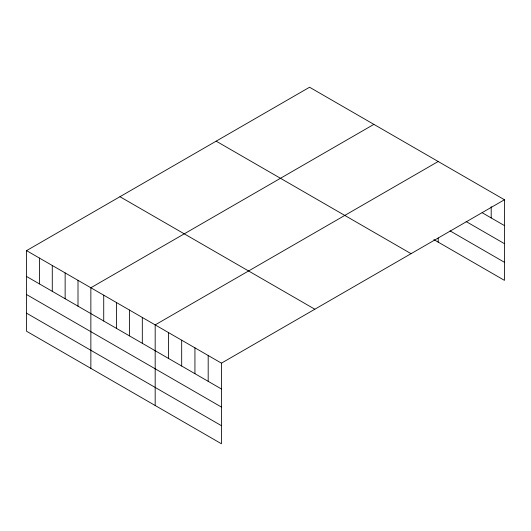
<?xml version="1.0" encoding="UTF-8"?>
<svg xmlns="http://www.w3.org/2000/svg" width="531" height="531" viewBox="0 0 531 531"><rect width="100%" height="100%" fill="white"/><g stroke="black" fill="none" stroke-linecap="round" stroke-linejoin="round"><path stroke-width="0.8" d="M26.55 250.632L221.44 363.151L221.44 443.763L26.55 331.244L26.55 250.632L309.56 87.237L504.45 199.756L504.45 280.368L433.9 239.64M373.87 124.367L90.861 287.762L90.861 368.375M438.188 161.497L155.178 324.892L155.178 405.505M221.44 363.151L504.45 199.756M482.128 212.705L504.45 225.589M466.085 221.52L504.45 243.669M450.042 230.879L504.45 262.294M216.163 141.16L411.054 253.679M119.946 196.709L314.837 309.228M26.55 276.465L221.44 388.984M26.55 294.539L221.44 407.065M26.55 313.164L221.44 425.689M491.195 206.639L491.195 217.942M438.188 238.007L438.188 242.116M208.185 355.498L208.185 381.331M194.937 347.845L194.937 373.685M181.682 340.198L181.682 366.032M168.433 332.545L168.433 358.379M142.315 317.465L142.315 343.305M129.451 310.038L129.451 335.877M116.588 302.617L116.588 328.45M103.724 295.19L103.724 321.023M78.004 280.335L78.004 306.168M65.14 272.907L65.14 298.747M52.277 265.48L52.277 291.32M39.413 258.059L39.413 283.893"/></g></svg>
